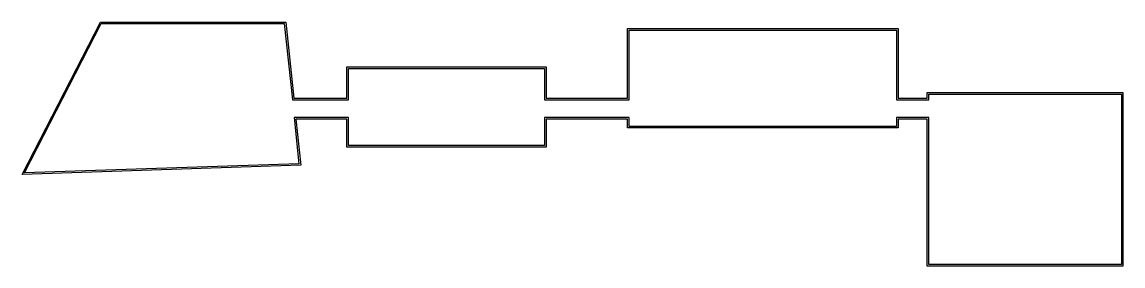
# Model space of a CAD drawing. Header units: metres. Extents: x -203 to -62, y -20 to 11.
import ezdxf

# ---------------------------------------------------------------- set-up
doc = ezdxf.new("R2010")
doc.units = ezdxf.units.M
doc.layers.add('hcd_building_invisible', color=6, linetype='Continuous', true_color=0xfb00e8)
doc.layers.add('hcd_building_outline', color=1, linetype='Continuous', true_color=0xff0000)

msp = doc.modelspace()

# ---------------------------------------------------------------- linework, layer by layer
at = {"layer": 'hcd_building_invisible'}
msp.add_lwpolyline([(-202.97, -8.03), (-193.15, 11.1), (-169.69, 11.1), (-168.66, 1.33), (-161.46, 1.33), (-161.46, 5.34), (-136.35, 5.34), (-136.35, 1.33), (-125.51, 1.33), (-125.51, 10.28), (-91.21, 10.28), (-91.21, 1.33), (-87.1, 1.33), (-87.1, 2.05), (-62.4, 2.05), (-62.4, -19.77), (-87.1, -19.77), (-87.1, -0.95), (-91.21, -0.95), (-91.21, -2.07), (-125.51, -2.07), (-125.51, -0.95), (-136.35, -0.95), (-136.35, -4.54), (-161.46, -4.54), (-161.46, -0.95), (-168.43, -0.95), (-167.81, -6.87)], close=True, dxfattribs=at)
at = {"layer": 'hcd_building_outline'}
msp.add_lwpolyline([(-203.31, -8.25), (-193.27, 11.3), (-169.51, 11.3), (-168.48, 1.53), (-161.66, 1.53), (-161.66, 5.54), (-136.15, 5.54), (-136.15, 1.53), (-125.71, 1.53), (-125.71, 10.48), (-91.01, 10.48), (-91.01, 1.53), (-87.3, 1.53), (-87.3, 2.25), (-62.2, 2.25), (-62.2, -19.97), (-87.3, -19.97), (-87.3, -1.15), (-91.01, -1.15), (-91.01, -2.27), (-125.71, -2.27), (-125.71, -1.15), (-136.15, -1.15), (-136.15, -4.74), (-161.66, -4.74), (-161.66, -1.15), (-168.2, -1.15), (-167.58, -7.06)], close=True, dxfattribs=at)

doc.saveas('drawing.dxf')
